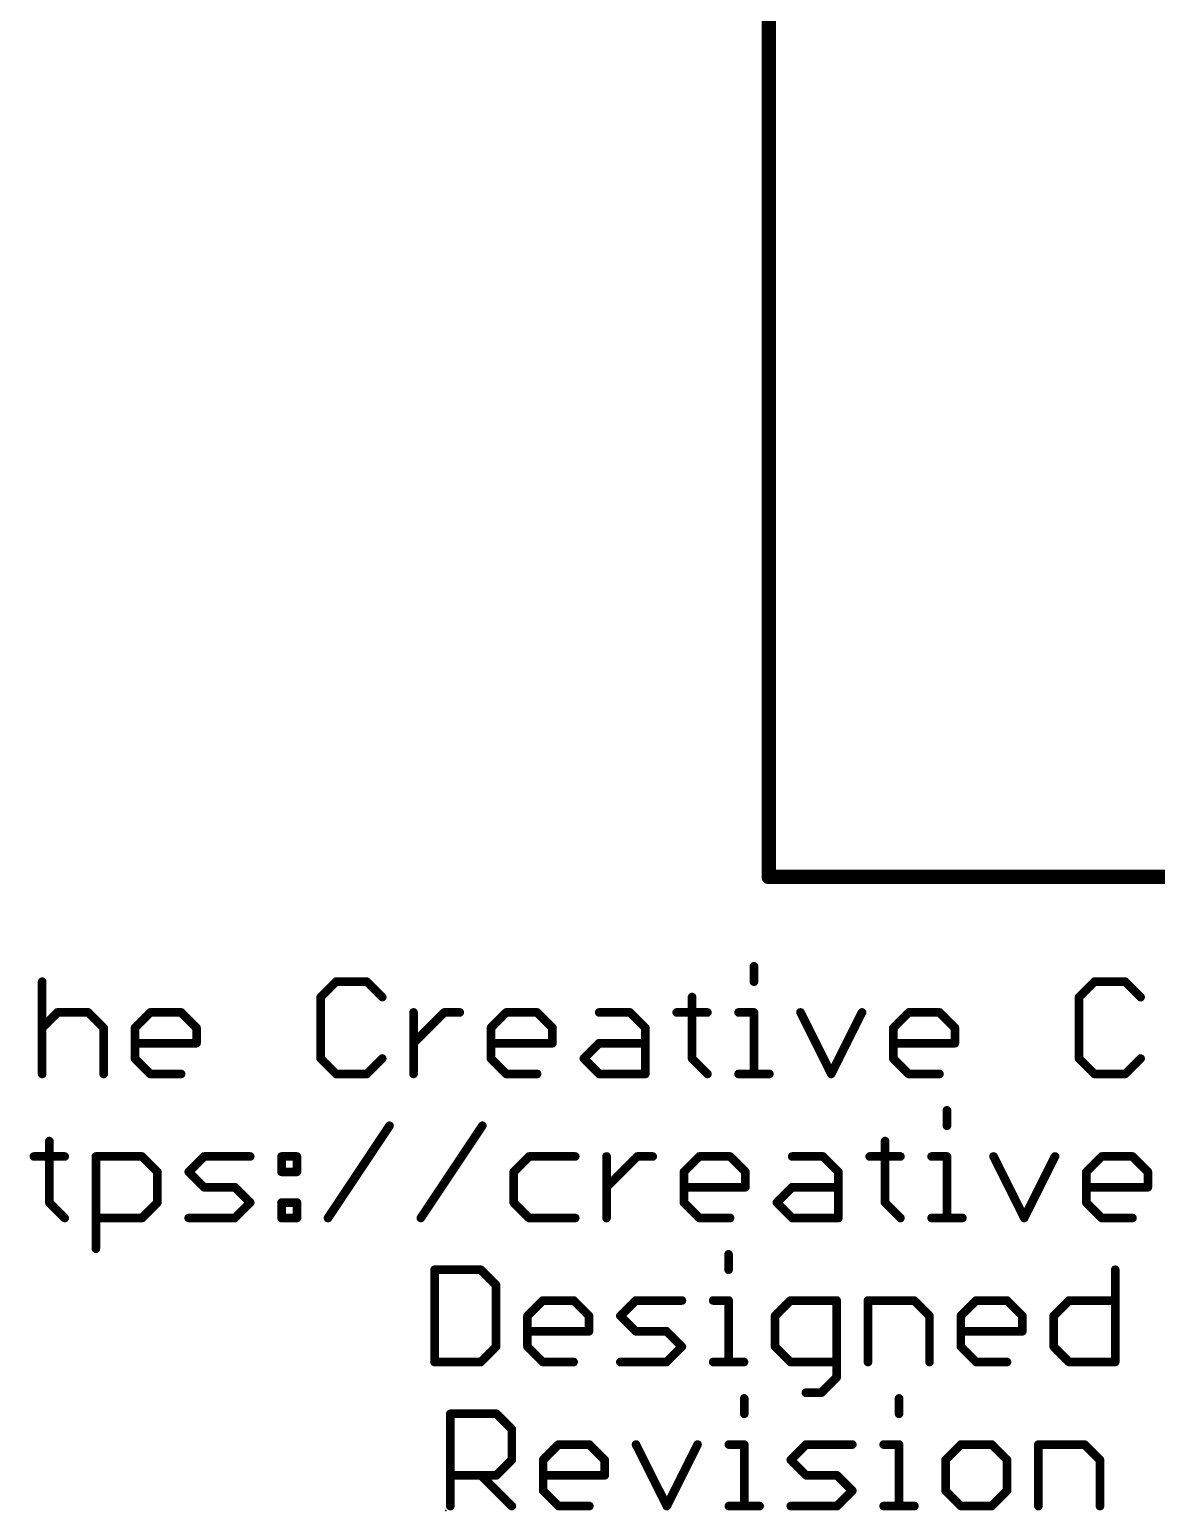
# Model space of a CAD drawing. Extents: x -28 to 79, y -27 to 67.
# Drawn here: x -3.53 to 16.33, y -26.67 to -0.56 of the extents above; entities that cross this region are included whole.
import ezdxf

# ---------------------------------------------------------------- set-up
doc = ezdxf.new("R2010")
doc.units = 0
doc.layers.add('23', color=53, linetype='CONTINUOUS')
doc.layers.add('51', color=53, linetype='CONTINUOUS')

msp = doc.modelspace()

# ---------------------------------------------------------------- linework, layer by layer
at = {"layer": '23'}
msp.add_point((3.81, -26.67), dxfattribs=at)
at = {"layer": '51'}
for points, const_width in [([(9.5, -15.5), (9.5, 0)], 0.254), ([(9.5, -15.5), (21.7, -15.5)], 0.254), ([(9.2398, -17.0756), (9.2398, -17.3468)], 0.1524), ([(-3.3101, -17.3468), (-3.3101, -18.9738)], 0.1524), ([(1.8726, -17.3468), (1.6014, -17.618)], 0.1524), ([(2.4149, -17.3468), (1.8726, -17.3468)], 0.1524), ([(2.6861, -17.618), (2.4149, -17.3468)], 0.1524), ([(15.2427, -17.3468), (14.9715, -17.618)], 0.1524), ([(15.785, -17.3468), (15.2427, -17.3468)], 0.1524), ([(16.0562, -17.618), (15.785, -17.3468)], 0.1524), ([(1.6014, -17.618), (1.6014, -18.7026)], 0.1524), ([(8.1483, -17.618), (8.1483, -18.7026)], 0.1524), ([(14.9715, -17.618), (14.9715, -18.7026)], 0.1524), ([(-3.3101, -18.1603), (-3.0389, -17.8891)], 0.1524), ([(-3.0389, -17.8891), (-2.4966, -17.8891)], 0.1524), ([(-2.4966, -17.8891), (-2.2254, -18.1603)], 0.1524), ([(-1.6729, -18.1603), (-1.4017, -17.8891)], 0.1524), ([(-1.4017, -17.8891), (-0.8594, -17.8891)], 0.1524), ([(-0.8594, -17.8891), (-0.5882, -18.1603)], 0.1524), ([(3.2386, -18.9738), (3.2386, -17.8891)], 0.1524), ([(3.2386, -18.4315), (3.7809, -17.8891)], 0.1524), ([(3.7809, -17.8891), (4.0521, -17.8891)], 0.1524), ([(4.6029, -18.1603), (4.874, -17.8891)], 0.1524), ([(4.874, -17.8891), (5.4164, -17.8891)], 0.1524), ([(5.4164, -17.8891), (5.6875, -18.1603)], 0.1524), ([(6.5112, -17.8891), (7.0535, -17.8891)], 0.1524), ([(7.0535, -17.8891), (7.3247, -18.1603)], 0.1524), ([(7.8772, -17.8891), (8.4195, -17.8891)], 0.1524), ([(8.9686, -17.8891), (9.2398, -17.8891)], 0.1524), ([(9.2398, -17.8891), (9.2398, -18.9738)], 0.1524), ([(10.0601, -17.8891), (10.6024, -18.9738)], 0.1524), ([(10.6024, -18.9738), (11.1447, -17.8891)], 0.1524), ([(11.6972, -18.1603), (11.9684, -17.8891)], 0.1524), ([(11.9684, -17.8891), (12.5107, -17.8891)], 0.1524), ([(12.5107, -17.8891), (12.7819, -18.1603)], 0.1524), ([(-2.2254, -18.1603), (-2.2254, -18.9738)], 0.1524), ([(-1.6729, -18.7026), (-1.6729, -18.1603)], 0.1524), ([(-0.5882, -18.1603), (-0.5882, -18.4315)], 0.1524), ([(4.6029, -18.7026), (4.6029, -18.1603)], 0.1524), ([(5.6875, -18.1603), (5.6875, -18.4315)], 0.1524), ([(7.3247, -18.1603), (7.3247, -18.9738)], 0.1524), ([(11.6972, -18.7026), (11.6972, -18.1603)], 0.1524), ([(12.7819, -18.1603), (12.7819, -18.4315)], 0.1524), ([(-0.5882, -18.4315), (-1.6729, -18.4315)], 0.1524), ([(5.6875, -18.4315), (4.6029, -18.4315)], 0.1524), ([(6.24, -18.7026), (6.5112, -18.4315)], 0.1524), ([(6.5112, -18.4315), (7.3247, -18.4315)], 0.1524), ([(12.7819, -18.4315), (11.6972, -18.4315)], 0.1524), ([(-1.4017, -18.9738), (-1.6729, -18.7026)], 0.1524), ([(1.6014, -18.7026), (1.8726, -18.9738)], 0.1524), ([(2.4149, -18.9738), (2.6861, -18.7026)], 0.1524), ([(4.874, -18.9738), (4.6029, -18.7026)], 0.1524), ([(6.5112, -18.9738), (6.24, -18.7026)], 0.1524), ([(8.1483, -18.7026), (8.4195, -18.9738)], 0.1524), ([(11.9684, -18.9738), (11.6972, -18.7026)], 0.1524), ([(14.9715, -18.7026), (15.2427, -18.9738)], 0.1524), ([(15.785, -18.9738), (16.0562, -18.7026)], 0.1524), ([(-0.8594, -18.9738), (-1.4017, -18.9738)], 0.1524), ([(1.8726, -18.9738), (2.4149, -18.9738)], 0.1524), ([(5.4164, -18.9738), (4.874, -18.9738)], 0.1524), ([(7.3247, -18.9738), (6.5112, -18.9738)], 0.1524), ([(8.9686, -18.9738), (9.5109, -18.9738)], 0.1524), ([(12.5107, -18.9738), (11.9684, -18.9738)], 0.1524), ([(15.2427, -18.9738), (15.785, -18.9738)], 0.1524), ([(12.6425, -19.6156), (12.6425, -19.8868)], 0.1524), ([(1.7298, -21.5138), (2.8145, -19.8868)], 0.1524), ([(3.367, -21.5138), (4.4516, -19.8868)], 0.1524), ([(-3.1833, -20.158), (-3.1833, -21.2426)], 0.1524), ([(11.5511, -20.158), (11.5511, -21.2426)], 0.1524), ([(-3.4545, -20.4291), (-2.9122, -20.4291)], 0.1524), ([(-2.3631, -22.0561), (-2.3631, -20.4291)], 0.1524), ([(-2.3631, -20.4291), (-1.5496, -20.4291)], 0.1524), ([(-1.5496, -20.4291), (-1.2784, -20.7003)], 0.1524), ([(-0.7259, -20.7003), (-0.4548, -20.4291)], 0.1524), ([(-0.4548, -20.4291), (0.3587, -20.4291)], 0.1524), ([(0.9112, -20.4291), (1.1824, -20.4291)], 0.1524), ([(0.9112, -20.7003), (0.9112, -20.4291)], 0.1524), ([(1.1824, -20.4291), (1.1824, -20.7003)], 0.1524), ([(5.2753, -20.4291), (5.0041, -20.7003)], 0.1524), ([(6.0888, -20.4291), (5.2753, -20.4291)], 0.1524), ([(6.6413, -21.5138), (6.6413, -20.4291)], 0.1524), ([(6.6413, -20.9715), (7.1836, -20.4291)], 0.1524), ([(7.1836, -20.4291), (7.4548, -20.4291)], 0.1524), ([(8.0056, -20.7003), (8.2767, -20.4291)], 0.1524), ([(8.2767, -20.4291), (8.8191, -20.4291)], 0.1524), ([(8.8191, -20.4291), (9.0902, -20.7003)], 0.1524), ([(9.9139, -20.4291), (10.4562, -20.4291)], 0.1524), ([(10.4562, -20.4291), (10.7274, -20.7003)], 0.1524), ([(11.2799, -20.4291), (11.8222, -20.4291)], 0.1524), ([(12.3713, -20.4291), (12.6425, -20.4291)], 0.1524), ([(12.6425, -20.4291), (12.6425, -21.5138)], 0.1524), ([(13.4628, -20.4291), (14.0051, -21.5138)], 0.1524), ([(14.0051, -21.5138), (14.5474, -20.4291)], 0.1524), ([(15.0999, -20.7003), (15.3711, -20.4291)], 0.1524), ([(15.3711, -20.4291), (15.9134, -20.4291)], 0.1524), ([(15.9134, -20.4291), (16.1846, -20.7003)], 0.1524), ([(-1.2784, -20.7003), (-1.2784, -21.2426)], 0.1524), ([(-0.4548, -20.9715), (-0.7259, -20.7003)], 0.1524), ([(1.1824, -20.7003), (0.9112, -20.7003)], 0.1524), ([(5.0041, -20.7003), (5.0041, -21.2426)], 0.1524), ([(8.0056, -21.2426), (8.0056, -20.7003)], 0.1524), ([(9.0902, -20.7003), (9.0902, -20.9715)], 0.1524), ([(10.7274, -20.7003), (10.7274, -21.5138)], 0.1524), ([(15.0999, -21.2426), (15.0999, -20.7003)], 0.1524), ([(16.1846, -20.7003), (16.1846, -20.9715)], 0.1524), ([(0.0876, -20.9715), (-0.4548, -20.9715)], 0.1524), ([(0.3587, -21.2426), (0.0876, -20.9715)], 0.1524), ([(9.0902, -20.9715), (8.0056, -20.9715)], 0.1524), ([(9.6427, -21.2426), (9.9139, -20.9715)], 0.1524), ([(9.9139, -20.9715), (10.7274, -20.9715)], 0.1524), ([(16.1846, -20.9715), (15.0999, -20.9715)], 0.1524), ([(-3.1833, -21.2426), (-2.9122, -21.5138)], 0.1524), ([(-1.2784, -21.2426), (-1.5496, -21.5138)], 0.1524), ([(0.0876, -21.5138), (0.3587, -21.2426)], 0.1524), ([(0.9112, -21.2426), (1.1824, -21.2426)], 0.1524), ([(0.9112, -21.5138), (0.9112, -21.2426)], 0.1524), ([(1.1824, -21.2426), (1.1824, -21.5138)], 0.1524), ([(5.0041, -21.2426), (5.2753, -21.5138)], 0.1524), ([(8.2767, -21.5138), (8.0056, -21.2426)], 0.1524), ([(9.9139, -21.5138), (9.6427, -21.2426)], 0.1524), ([(11.5511, -21.2426), (11.8222, -21.5138)], 0.1524), ([(15.3711, -21.5138), (15.0999, -21.2426)], 0.1524), ([(-1.5496, -21.5138), (-2.3631, -21.5138)], 0.1524), ([(-0.7259, -21.5138), (0.0876, -21.5138)], 0.1524), ([(1.1824, -21.5138), (0.9112, -21.5138)], 0.1524), ([(5.2753, -21.5138), (6.0888, -21.5138)], 0.1524), ([(8.8191, -21.5138), (8.2767, -21.5138)], 0.1524), ([(10.7274, -21.5138), (9.9139, -21.5138)], 0.1524), ([(12.3713, -21.5138), (12.9137, -21.5138)], 0.1524), ([(15.9134, -21.5138), (15.3711, -21.5138)], 0.1524), ([(8.7924, -22.1556), (8.7924, -22.4268)], 0.1524), ([(3.6097, -22.4268), (3.6097, -24.0538)], 0.1524), ([(4.4232, -22.4268), (3.6097, -22.4268)], 0.1524), ([(4.6944, -22.698), (4.4232, -22.4268)], 0.1524), ([(15.6088, -22.4268), (15.6088, -24.0538)], 0.1524), ([(4.6944, -23.7826), (4.6944, -22.698)], 0.1524), ([(5.2469, -23.2403), (5.5181, -22.9691)], 0.1524), ([(5.5181, -22.9691), (6.0604, -22.9691)], 0.1524), ([(6.0604, -22.9691), (6.3316, -23.2403)], 0.1524), ([(6.8841, -23.2403), (7.1552, -22.9691)], 0.1524), ([(7.1552, -22.9691), (7.9687, -22.9691)], 0.1524), ([(8.5212, -22.9691), (8.7924, -22.9691)], 0.1524), ([(8.7924, -22.9691), (8.7924, -24.0538)], 0.1524), ([(9.8838, -22.9691), (9.6127, -23.2403)], 0.1524), ([(10.6973, -22.9691), (9.8838, -22.9691)], 0.1524), ([(10.6973, -24.325), (10.6973, -22.9691)], 0.1524), ([(11.2498, -24.0538), (11.2498, -22.9691)], 0.1524), ([(11.2498, -22.9691), (12.0633, -22.9691)], 0.1524), ([(12.0633, -22.9691), (12.3345, -23.2403)], 0.1524), ([(12.887, -23.2403), (13.1581, -22.9691)], 0.1524), ([(13.1581, -22.9691), (13.7005, -22.9691)], 0.1524), ([(13.7005, -22.9691), (13.9716, -23.2403)], 0.1524), ([(14.5241, -23.2403), (14.7953, -22.9691)], 0.1524), ([(14.7953, -22.9691), (15.6088, -22.9691)], 0.1524), ([(5.2469, -23.7826), (5.2469, -23.2403)], 0.1524), ([(6.3316, -23.2403), (6.3316, -23.5115)], 0.1524), ([(7.1552, -23.5115), (6.8841, -23.2403)], 0.1524), ([(9.6127, -23.2403), (9.6127, -23.7826)], 0.1524), ([(12.3345, -23.2403), (12.3345, -24.0538)], 0.1524), ([(12.887, -23.7826), (12.887, -23.2403)], 0.1524), ([(13.9716, -23.2403), (13.9716, -23.5115)], 0.1524), ([(14.5241, -23.7826), (14.5241, -23.2403)], 0.1524), ([(6.3316, -23.5115), (5.2469, -23.5115)], 0.1524), ([(7.6976, -23.5115), (7.1552, -23.5115)], 0.1524), ([(7.9687, -23.7826), (7.6976, -23.5115)], 0.1524), ([(13.9716, -23.5115), (12.887, -23.5115)], 0.1524), ([(4.4232, -24.0538), (4.6944, -23.7826)], 0.1524), ([(5.5181, -24.0538), (5.2469, -23.7826)], 0.1524), ([(7.6976, -24.0538), (7.9687, -23.7826)], 0.1524), ([(9.6127, -23.7826), (9.8838, -24.0538)], 0.1524), ([(13.1581, -24.0538), (12.887, -23.7826)], 0.1524), ([(14.7953, -24.0538), (14.5241, -23.7826)], 0.1524), ([(3.6097, -24.0538), (4.4232, -24.0538)], 0.1524), ([(6.0604, -24.0538), (5.5181, -24.0538)], 0.1524), ([(6.8841, -24.0538), (7.6976, -24.0538)], 0.1524), ([(8.5212, -24.0538), (9.0635, -24.0538)], 0.1524), ([(9.8838, -24.0538), (10.6973, -24.0538)], 0.1524), ([(13.7005, -24.0538), (13.1581, -24.0538)], 0.1524), ([(15.6088, -24.0538), (14.7953, -24.0538)], 0.1524), ([(10.4261, -24.5961), (10.6973, -24.325)], 0.1524), ([(10.155, -24.5961), (10.4261, -24.5961)], 0.1524), ([(9.0688, -24.6956), (9.0688, -24.9668)], 0.1524), ([(11.7974, -24.6956), (11.7974, -24.9668)], 0.1524), ([(3.8862, -26.5938), (3.8862, -24.9668)], 0.1524), ([(3.8862, -24.9668), (4.6997, -24.9668)], 0.1524), ([(4.6997, -24.9668), (4.9709, -25.238)], 0.1524), ([(4.9709, -25.238), (4.9709, -25.7803)], 0.1524), ([(5.5234, -25.7803), (5.7945, -25.5091)], 0.1524), ([(5.7945, -25.5091), (6.3369, -25.5091)], 0.1524), ([(6.3369, -25.5091), (6.608, -25.7803)], 0.1524), ([(7.1605, -25.5091), (7.7028, -26.5938)], 0.1524), ([(7.7028, -26.5938), (8.2452, -25.5091)], 0.1524), ([(8.7977, -25.5091), (9.0688, -25.5091)], 0.1524), ([(9.0688, -25.5091), (9.0688, -26.5938)], 0.1524), ([(9.8891, -25.7803), (10.1603, -25.5091)], 0.1524), ([(10.1603, -25.5091), (10.9738, -25.5091)], 0.1524), ([(11.5263, -25.5091), (11.7974, -25.5091)], 0.1524), ([(11.7974, -25.5091), (11.7974, -26.5938)], 0.1524), ([(12.8889, -25.5091), (12.6177, -25.7803)], 0.1524), ([(13.4312, -25.5091), (12.8889, -25.5091)], 0.1524), ([(13.7024, -25.7803), (13.4312, -25.5091)], 0.1524), ([(14.2549, -26.5938), (14.2549, -25.5091)], 0.1524), ([(14.2549, -25.5091), (15.0684, -25.5091)], 0.1524), ([(15.0684, -25.5091), (15.3395, -25.7803)], 0.1524), ([(4.9709, -25.7803), (4.6997, -26.0515)], 0.1524), ([(5.5234, -26.3226), (5.5234, -25.7803)], 0.1524), ([(6.608, -25.7803), (6.608, -26.0515)], 0.1524), ([(10.1603, -26.0515), (9.8891, -25.7803)], 0.1524), ([(12.6177, -25.7803), (12.6177, -26.3226)], 0.1524), ([(13.7024, -26.3226), (13.7024, -25.7803)], 0.1524), ([(15.3395, -25.7803), (15.3395, -26.5938)], 0.1524), ([(4.6997, -26.0515), (3.8862, -26.0515)], 0.1524), ([(4.4285, -26.0515), (4.9709, -26.5938)], 0.1524), ([(6.608, -26.0515), (5.5234, -26.0515)], 0.1524), ([(10.7026, -26.0515), (10.1603, -26.0515)], 0.1524), ([(10.9738, -26.3226), (10.7026, -26.0515)], 0.1524), ([(5.7945, -26.5938), (5.5234, -26.3226)], 0.1524), ([(10.7026, -26.5938), (10.9738, -26.3226)], 0.1524), ([(12.6177, -26.3226), (12.8889, -26.5938)], 0.1524), ([(13.4312, -26.5938), (13.7024, -26.3226)], 0.1524), ([(6.3369, -26.5938), (5.7945, -26.5938)], 0.1524), ([(8.7977, -26.5938), (9.34, -26.5938)], 0.1524), ([(9.8891, -26.5938), (10.7026, -26.5938)], 0.1524), ([(11.5263, -26.5938), (12.0686, -26.5938)], 0.1524), ([(12.8889, -26.5938), (13.4312, -26.5938)], 0.1524)]:
    msp.add_lwpolyline(points, dxfattribs=dict(at, const_width=const_width))
for points, const_width in [([(9.5, -15.4365, 1), (9.5, -15.5635)], 0.127), ([(9.4365, -15.5, 1), (9.5635, -15.5)], 0.127), ([(9.2779, -17.0756, 1), (9.2017, -17.0756)], 0.0762), ([(-3.272, -17.3468, 1), (-3.3482, -17.3468)], 0.0762), ([(1.8726, -17.3087, 1), (1.8726, -17.3849)], 0.0762), ([(1.8995, -17.3738, 1), (1.8456, -17.3199)], 0.0762), ([(2.4418, -17.3199, 1), (2.388, -17.3738)], 0.0762), ([(2.4149, -17.3849, 1), (2.4149, -17.3087)], 0.0762), ([(9.2017, -17.3468, 1), (9.2779, -17.3468)], 0.0762), ([(15.2427, -17.3087, 1), (15.2427, -17.3849)], 0.0762), ([(15.2696, -17.3738, 1), (15.2157, -17.3199)], 0.0762), ([(15.812, -17.3199, 1), (15.7581, -17.3738)], 0.0762), ([(15.785, -17.3849, 1), (15.785, -17.3087)], 0.0762), ([(1.6395, -17.618, 1), (1.5633, -17.618)], 0.0762), ([(1.5745, -17.591, 1), (1.6284, -17.6449)], 0.0762), ([(2.6591, -17.6449, 1), (2.713, -17.591)], 0.0762), ([(8.1864, -17.618, 1), (8.1102, -17.618)], 0.0762), ([(15.0096, -17.618, 1), (14.9334, -17.618)], 0.0762), ([(14.9446, -17.591, 1), (14.9985, -17.6449)], 0.0762), ([(16.0292, -17.6449, 1), (16.0831, -17.591)], 0.0762), ([(-3.0389, -17.851, 1), (-3.0389, -17.9272)], 0.0762), ([(-3.0119, -17.9161, 1), (-3.0658, -17.8622)], 0.0762), ([(-2.4696, -17.8622, 1), (-2.5235, -17.9161)], 0.0762), ([(-2.4966, -17.9272, 1), (-2.4966, -17.851)], 0.0762), ([(-1.4017, -17.851, 1), (-1.4017, -17.9272)], 0.0762), ([(-1.3748, -17.9161, 1), (-1.4287, -17.8622)], 0.0762), ([(-0.8325, -17.8622, 1), (-0.8863, -17.9161)], 0.0762), ([(-0.8594, -17.9272, 1), (-0.8594, -17.851)], 0.0762), ([(3.2767, -17.8891, 1), (3.2005, -17.8891)], 0.0762), ([(3.7809, -17.851, 1), (3.7809, -17.9272)], 0.0762), ([(3.8078, -17.9161, 1), (3.754, -17.8622)], 0.0762), ([(4.0521, -17.9272, 1), (4.0521, -17.851)], 0.0762), ([(4.874, -17.851, 1), (4.874, -17.9272)], 0.0762), ([(4.901, -17.9161, 1), (4.8471, -17.8622)], 0.0762), ([(5.4433, -17.8622, 1), (5.3894, -17.9161)], 0.0762), ([(5.4164, -17.9272, 1), (5.4164, -17.851)], 0.0762), ([(6.5112, -17.851, 1), (6.5112, -17.9272)], 0.0762), ([(7.0805, -17.8622, 1), (7.0266, -17.9161)], 0.0762), ([(7.0535, -17.9272, 1), (7.0535, -17.851)], 0.0762), ([(7.8772, -17.851, 1), (7.8772, -17.9272)], 0.0762), ([(8.4195, -17.9272, 1), (8.4195, -17.851)], 0.0762), ([(8.9686, -17.851, 1), (8.9686, -17.9272)], 0.0762), ([(9.2779, -17.8891, 1), (9.2017, -17.8891)], 0.0762), ([(9.2398, -17.9272, 1), (9.2398, -17.851)], 0.0762), ([(10.0941, -17.8721, 1), (10.026, -17.9062)], 0.0762), ([(11.1788, -17.9062, 1), (11.1106, -17.8721)], 0.0762), ([(11.9684, -17.851, 1), (11.9684, -17.9272)], 0.0762), ([(11.9953, -17.9161, 1), (11.9414, -17.8622)], 0.0762), ([(12.5376, -17.8622, 1), (12.4838, -17.9161)], 0.0762), ([(12.5107, -17.9272, 1), (12.5107, -17.851)], 0.0762), ([(-3.337, -18.1334, 1), (-3.2831, -18.1872)], 0.0762), ([(-2.1873, -18.1603, 1), (-2.2635, -18.1603)], 0.0762), ([(-2.2523, -18.1872, 1), (-2.1985, -18.1334)], 0.0762), ([(-1.6348, -18.1603, 1), (-1.711, -18.1603)], 0.0762), ([(-1.6998, -18.1334, 1), (-1.646, -18.1872)], 0.0762), ([(-0.5501, -18.1603, 1), (-0.6263, -18.1603)], 0.0762), ([(-0.6152, -18.1872, 1), (-0.5613, -18.1334)], 0.0762), ([(4.641, -18.1603, 1), (4.5648, -18.1603)], 0.0762), ([(4.5759, -18.1334, 1), (4.6298, -18.1872)], 0.0762), ([(5.7256, -18.1603, 1), (5.6494, -18.1603)], 0.0762), ([(5.6606, -18.1872, 1), (5.7145, -18.1334)], 0.0762), ([(7.3628, -18.1603, 1), (7.2866, -18.1603)], 0.0762), ([(7.2977, -18.1872, 1), (7.3516, -18.1334)], 0.0762), ([(11.7353, -18.1603, 1), (11.6591, -18.1603)], 0.0762), ([(11.6703, -18.1334, 1), (11.7242, -18.1872)], 0.0762), ([(12.82, -18.1603, 1), (12.7438, -18.1603)], 0.0762), ([(12.7549, -18.1872, 1), (12.8088, -18.1334)], 0.0762), ([(-1.6729, -18.3934, 1), (-1.6729, -18.4696)], 0.0762), ([(-0.6263, -18.4315, 1), (-0.5501, -18.4315)], 0.0762), ([(-0.5882, -18.4696, 1), (-0.5882, -18.3934)], 0.0762), ([(3.2116, -18.4045, 1), (3.2655, -18.4584)], 0.0762), ([(4.6029, -18.3934, 1), (4.6029, -18.4696)], 0.0762), ([(5.6494, -18.4315, 1), (5.7256, -18.4315)], 0.0762), ([(5.6875, -18.4696, 1), (5.6875, -18.3934)], 0.0762), ([(6.5112, -18.3934, 1), (6.5112, -18.4696)], 0.0762), ([(6.5381, -18.4584, 1), (6.4842, -18.4045)], 0.0762), ([(7.3247, -18.4696, 1), (7.3247, -18.3934)], 0.0762), ([(11.6972, -18.3934, 1), (11.6972, -18.4696)], 0.0762), ([(12.7438, -18.4315, 1), (12.82, -18.4315)], 0.0762), ([(12.7819, -18.4696, 1), (12.7819, -18.3934)], 0.0762), ([(-1.646, -18.6757, 1), (-1.6998, -18.7296)], 0.0762), ([(-1.711, -18.7026, 1), (-1.6348, -18.7026)], 0.0762), ([(1.6284, -18.6757, 1), (1.5745, -18.7296)], 0.0762), ([(1.5633, -18.7026, 1), (1.6395, -18.7026)], 0.0762), ([(2.713, -18.7296, 1), (2.6591, -18.6757)], 0.0762), ([(4.6298, -18.6757, 1), (4.5759, -18.7296)], 0.0762), ([(4.5648, -18.7026, 1), (4.641, -18.7026)], 0.0762), ([(6.267, -18.6757, 1), (6.2131, -18.7296)], 0.0762), ([(6.2131, -18.6757, 1), (6.267, -18.7296)], 0.0762), ([(8.1753, -18.6757, 1), (8.1214, -18.7296)], 0.0762), ([(8.1102, -18.7026, 1), (8.1864, -18.7026)], 0.0762), ([(11.7242, -18.6757, 1), (11.6703, -18.7296)], 0.0762), ([(11.6591, -18.7026, 1), (11.7353, -18.7026)], 0.0762), ([(14.9985, -18.6757, 1), (14.9446, -18.7296)], 0.0762), ([(14.9334, -18.7026, 1), (15.0096, -18.7026)], 0.0762), ([(16.0831, -18.7296, 1), (16.0292, -18.6757)], 0.0762), ([(-3.3482, -18.9738, 1), (-3.272, -18.9738)], 0.0762), ([(-2.2635, -18.9738, 1), (-2.1873, -18.9738)], 0.0762), ([(-1.4017, -18.9357, 1), (-1.4017, -19.0119)], 0.0762), ([(-1.4287, -19.0007, 1), (-1.3748, -18.9469)], 0.0762), ([(-0.8594, -19.0119, 1), (-0.8594, -18.9357)], 0.0762), ([(1.8726, -18.9357, 1), (1.8726, -19.0119)], 0.0762), ([(1.8456, -19.0007, 1), (1.8995, -18.9469)], 0.0762), ([(2.388, -18.9469, 1), (2.4418, -19.0007)], 0.0762), ([(2.4149, -19.0119, 1), (2.4149, -18.9357)], 0.0762), ([(3.2005, -18.9738, 1), (3.2767, -18.9738)], 0.0762), ([(4.874, -18.9357, 1), (4.874, -19.0119)], 0.0762), ([(4.8471, -19.0007, 1), (4.901, -18.9469)], 0.0762), ([(5.4164, -19.0119, 1), (5.4164, -18.9357)], 0.0762), ([(6.5112, -18.9357, 1), (6.5112, -19.0119)], 0.0762), ([(6.4842, -19.0007, 1), (6.5381, -18.9469)], 0.0762), ([(7.2866, -18.9738, 1), (7.3628, -18.9738)], 0.0762), ([(7.3247, -19.0119, 1), (7.3247, -18.9357)], 0.0762), ([(8.3926, -19.0007, 1), (8.4464, -18.9469)], 0.0762), ([(8.9686, -18.9357, 1), (8.9686, -19.0119)], 0.0762), ([(9.2017, -18.9738, 1), (9.2779, -18.9738)], 0.0762), ([(9.5109, -19.0119, 1), (9.5109, -18.9357)], 0.0762), ([(10.5683, -18.9568, 1), (10.6365, -18.9908)], 0.0762), ([(10.5683, -18.9908, 1), (10.6365, -18.9568)], 0.0762), ([(11.9684, -18.9357, 1), (11.9684, -19.0119)], 0.0762), ([(11.9414, -19.0007, 1), (11.9953, -18.9469)], 0.0762), ([(12.5107, -19.0119, 1), (12.5107, -18.9357)], 0.0762), ([(15.2427, -18.9357, 1), (15.2427, -19.0119)], 0.0762), ([(15.2157, -19.0007, 1), (15.2696, -18.9469)], 0.0762), ([(15.7581, -18.9469, 1), (15.812, -19.0007)], 0.0762), ([(15.785, -19.0119, 1), (15.785, -18.9357)], 0.0762), ([(12.6806, -19.6156, 1), (12.6044, -19.6156)], 0.0762), ([(2.8462, -19.9079, 1), (2.7828, -19.8657)], 0.0762), ([(4.4833, -19.9079, 1), (4.4199, -19.8657)], 0.0762), ([(-3.1452, -20.158, 1), (-3.2214, -20.158)], 0.0762), ([(11.5892, -20.158, 1), (11.513, -20.158)], 0.0762), ([(12.6044, -19.8868, 1), (12.6806, -19.8868)], 0.0762), ([(-3.4545, -20.391, 1), (-3.4545, -20.4672)], 0.0762), ([(-2.9122, -20.4672, 1), (-2.9122, -20.391)], 0.0762), ([(-2.325, -20.4291, 1), (-2.4012, -20.4291)], 0.0762), ([(-2.3631, -20.391, 1), (-2.3631, -20.4672)], 0.0762), ([(-1.5226, -20.4022, 1), (-1.5765, -20.4561)], 0.0762), ([(-1.5496, -20.4672, 1), (-1.5496, -20.391)], 0.0762), ([(-0.4548, -20.391, 1), (-0.4548, -20.4672)], 0.0762), ([(-0.4278, -20.4561, 1), (-0.4817, -20.4022)], 0.0762), ([(0.3587, -20.4672, 1), (0.3587, -20.391)], 0.0762), ([(0.9112, -20.391, 1), (0.9112, -20.4672)], 0.0762), ([(0.9493, -20.4291, 1), (0.8731, -20.4291)], 0.0762), ([(1.2205, -20.4291, 1), (1.1443, -20.4291)], 0.0762), ([(1.1824, -20.4672, 1), (1.1824, -20.391)], 0.0762), ([(5.2753, -20.391, 1), (5.2753, -20.4672)], 0.0762), ([(5.3022, -20.4561, 1), (5.2484, -20.4022)], 0.0762), ([(6.0888, -20.4672, 1), (6.0888, -20.391)], 0.0762), ([(6.6794, -20.4291, 1), (6.6032, -20.4291)], 0.0762), ([(7.1836, -20.391, 1), (7.1836, -20.4672)], 0.0762), ([(7.2106, -20.4561, 1), (7.1567, -20.4022)], 0.0762), ([(7.4548, -20.4672, 1), (7.4548, -20.391)], 0.0762), ([(8.2767, -20.391, 1), (8.2767, -20.4672)], 0.0762), ([(8.3037, -20.4561, 1), (8.2498, -20.4022)], 0.0762), ([(8.846, -20.4022, 1), (8.7921, -20.4561)], 0.0762), ([(8.8191, -20.4672, 1), (8.8191, -20.391)], 0.0762), ([(9.9139, -20.391, 1), (9.9139, -20.4672)], 0.0762), ([(10.4832, -20.4022, 1), (10.4293, -20.4561)], 0.0762), ([(10.4562, -20.4672, 1), (10.4562, -20.391)], 0.0762), ([(11.2799, -20.391, 1), (11.2799, -20.4672)], 0.0762), ([(11.8222, -20.4672, 1), (11.8222, -20.391)], 0.0762), ([(12.3713, -20.391, 1), (12.3713, -20.4672)], 0.0762), ([(12.6806, -20.4291, 1), (12.6044, -20.4291)], 0.0762), ([(12.6425, -20.4672, 1), (12.6425, -20.391)], 0.0762), ([(13.4969, -20.4121, 1), (13.4287, -20.4462)], 0.0762), ([(14.5815, -20.4462, 1), (14.5134, -20.4121)], 0.0762), ([(15.3711, -20.391, 1), (15.3711, -20.4672)], 0.0762), ([(15.398, -20.4561, 1), (15.3442, -20.4022)], 0.0762), ([(15.9404, -20.4022, 1), (15.8865, -20.4561)], 0.0762), ([(15.9134, -20.4672, 1), (15.9134, -20.391)], 0.0762), ([(-1.2403, -20.7003, 1), (-1.3165, -20.7003)], 0.0762), ([(-0.699, -20.6734, 1), (-0.7529, -20.7272)], 0.0762), ([(0.9112, -20.6622, 1), (0.9112, -20.7384)], 0.0762), ([(1.1824, -20.7384, 1), (1.1824, -20.6622)], 0.0762), ([(5.0422, -20.7003, 1), (4.966, -20.7003)], 0.0762), ([(8.0437, -20.7003, 1), (7.9675, -20.7003)], 0.0762), ([(9.1283, -20.7003, 1), (9.0521, -20.7003)], 0.0762), ([(10.7655, -20.7003, 1), (10.6893, -20.7003)], 0.0762), ([(15.138, -20.7003, 1), (15.0618, -20.7003)], 0.0762), ([(16.2227, -20.7003, 1), (16.1465, -20.7003)], 0.0762), ([(-1.3054, -20.7272, 1), (-1.2515, -20.6734)], 0.0762), ([(-0.7529, -20.6734, 1), (-0.699, -20.7272)], 0.0762), ([(0.8731, -20.7003, 1), (0.9493, -20.7003)], 0.0762), ([(1.1443, -20.7003, 1), (1.2205, -20.7003)], 0.0762), ([(4.9772, -20.6734, 1), (5.0311, -20.7272)], 0.0762), ([(7.9786, -20.6734, 1), (8.0325, -20.7272)], 0.0762), ([(9.0633, -20.7272, 1), (9.1172, -20.6734)], 0.0762), ([(10.7005, -20.7272, 1), (10.7543, -20.6734)], 0.0762), ([(15.073, -20.6734, 1), (15.1269, -20.7272)], 0.0762), ([(16.1576, -20.7272, 1), (16.2115, -20.6734)], 0.0762), ([(-0.4548, -20.9334, 1), (-0.4548, -21.0096)], 0.0762), ([(-0.4817, -20.9984, 1), (-0.4278, -20.9445)], 0.0762), ([(0.1145, -20.9445, 1), (0.0606, -20.9984)], 0.0762), ([(0.0876, -21.0096, 1), (0.0876, -20.9334)], 0.0762), ([(6.6143, -20.9445, 1), (6.6682, -20.9984)], 0.0762), ([(8.0056, -20.9334, 1), (8.0056, -21.0096)], 0.0762), ([(9.0521, -20.9715, 1), (9.1283, -20.9715)], 0.0762), ([(9.0902, -21.0096, 1), (9.0902, -20.9334)], 0.0762), ([(9.9139, -20.9334, 1), (9.9139, -21.0096)], 0.0762), ([(9.9408, -20.9984, 1), (9.887, -20.9445)], 0.0762), ([(10.7274, -21.0096, 1), (10.7274, -20.9334)], 0.0762), ([(15.0999, -20.9334, 1), (15.0999, -21.0096)], 0.0762), ([(16.1465, -20.9715, 1), (16.2227, -20.9715)], 0.0762), ([(16.1846, -21.0096, 1), (16.1846, -20.9334)], 0.0762), ([(-3.1564, -21.2157, 1), (-3.2103, -21.2696)], 0.0762), ([(-3.2214, -21.2426, 1), (-3.1452, -21.2426)], 0.0762), ([(-1.3165, -21.2426, 1), (-1.2403, -21.2426)], 0.0762), ([(-1.2515, -21.2696, 1), (-1.3053, -21.2157)], 0.0762), ([(0.3857, -21.2696, 1), (0.3318, -21.2157)], 0.0762), ([(0.3318, -21.2696, 1), (0.3857, -21.2157)], 0.0762), ([(0.9112, -21.2045, 1), (0.9112, -21.2807)], 0.0762), ([(0.9493, -21.2426, 1), (0.8731, -21.2426)], 0.0762), ([(1.2205, -21.2426, 1), (1.1443, -21.2426)], 0.0762), ([(1.1824, -21.2807, 1), (1.1824, -21.2045)], 0.0762), ([(5.0311, -21.2157, 1), (4.9772, -21.2696)], 0.0762), ([(4.966, -21.2426, 1), (5.0422, -21.2426)], 0.0762), ([(8.0325, -21.2157, 1), (7.9786, -21.2696)], 0.0762), ([(7.9675, -21.2426, 1), (8.0437, -21.2426)], 0.0762), ([(9.6697, -21.2157, 1), (9.6158, -21.2696)], 0.0762), ([(9.6158, -21.2157, 1), (9.6697, -21.2696)], 0.0762), ([(11.578, -21.2157, 1), (11.5241, -21.2696)], 0.0762), ([(11.513, -21.2426, 1), (11.5892, -21.2426)], 0.0762), ([(15.1269, -21.2157, 1), (15.073, -21.2696)], 0.0762), ([(15.0618, -21.2426, 1), (15.138, -21.2426)], 0.0762), ([(-2.9391, -21.5407, 1), (-2.8852, -21.4869)], 0.0762), ([(-2.3631, -21.4757, 1), (-2.3631, -21.5519)], 0.0762), ([(-1.5765, -21.4869, 1), (-1.5226, -21.5407)], 0.0762), ([(-1.5496, -21.5519, 1), (-1.5496, -21.4757)], 0.0762), ([(-0.7259, -21.4757, 1), (-0.7259, -21.5519)], 0.0762), ([(0.0606, -21.4869, 1), (0.1145, -21.5407)], 0.0762), ([(0.0876, -21.5519, 1), (0.0876, -21.4757)], 0.0762), ([(0.9112, -21.4757, 1), (0.9112, -21.5519)], 0.0762), ([(0.8731, -21.5138, 1), (0.9493, -21.5138)], 0.0762), ([(1.1443, -21.5138, 1), (1.2205, -21.5138)], 0.0762), ([(1.1824, -21.5519, 1), (1.1824, -21.4757)], 0.0762), ([(1.6981, -21.4927, 1), (1.7615, -21.5349)], 0.0762), ([(3.3353, -21.4927, 1), (3.3987, -21.5349)], 0.0762), ([(5.2753, -21.4757, 1), (5.2753, -21.5519)], 0.0762), ([(5.2484, -21.5407, 1), (5.3022, -21.4869)], 0.0762), ([(6.0888, -21.5519, 1), (6.0888, -21.4757)], 0.0762), ([(6.6032, -21.5138, 1), (6.6794, -21.5138)], 0.0762), ([(8.2767, -21.4757, 1), (8.2767, -21.5519)], 0.0762), ([(8.2498, -21.5407, 1), (8.3037, -21.4869)], 0.0762), ([(8.8191, -21.5519, 1), (8.8191, -21.4757)], 0.0762), ([(9.9139, -21.4757, 1), (9.9139, -21.5519)], 0.0762), ([(9.887, -21.5407, 1), (9.9408, -21.4869)], 0.0762), ([(10.6893, -21.5138, 1), (10.7655, -21.5138)], 0.0762), ([(10.7274, -21.5519, 1), (10.7274, -21.4757)], 0.0762), ([(11.7953, -21.5407, 1), (11.8492, -21.4869)], 0.0762), ([(12.3713, -21.4757, 1), (12.3713, -21.5519)], 0.0762), ([(12.6044, -21.5138, 1), (12.6806, -21.5138)], 0.0762), ([(12.9137, -21.5519, 1), (12.9137, -21.4757)], 0.0762), ([(13.971, -21.4968, 1), (14.0392, -21.5308)], 0.0762), ([(13.971, -21.5308, 1), (14.0392, -21.4968)], 0.0762), ([(15.3711, -21.4757, 1), (15.3711, -21.5519)], 0.0762), ([(15.3442, -21.5407, 1), (15.398, -21.4869)], 0.0762), ([(15.9134, -21.5519, 1), (15.9134, -21.4757)], 0.0762), ([(-2.4012, -22.0561, 1), (-2.325, -22.0561)], 0.0762), ([(8.8305, -22.1556, 1), (8.7543, -22.1556)], 0.0762), ([(3.6478, -22.4268, 1), (3.5716, -22.4268)], 0.0762), ([(3.6097, -22.3887, 1), (3.6097, -22.4649)], 0.0762), ([(4.4502, -22.3999, 1), (4.3963, -22.4538)], 0.0762), ([(4.4232, -22.4649, 1), (4.4232, -22.3887)], 0.0762), ([(8.7543, -22.4268, 1), (8.8305, -22.4268)], 0.0762), ([(15.6469, -22.4268, 1), (15.5707, -22.4268)], 0.0762), ([(4.7325, -22.698, 1), (4.6563, -22.698)], 0.0762), ([(4.6675, -22.7249, 1), (4.7213, -22.671)], 0.0762), ([(5.5181, -22.931, 1), (5.5181, -23.0072)], 0.0762), ([(5.545, -22.9961, 1), (5.4911, -22.9422)], 0.0762), ([(6.0873, -22.9422, 1), (6.0335, -22.9961)], 0.0762), ([(6.0604, -23.0072, 1), (6.0604, -22.931)], 0.0762), ([(7.1552, -22.931, 1), (7.1552, -23.0072)], 0.0762), ([(7.1822, -22.9961, 1), (7.1283, -22.9422)], 0.0762), ([(7.9687, -23.0072, 1), (7.9687, -22.931)], 0.0762), ([(8.5212, -22.931, 1), (8.5212, -23.0072)], 0.0762), ([(8.8305, -22.9691, 1), (8.7543, -22.9691)], 0.0762), ([(8.7924, -23.0072, 1), (8.7924, -22.931)], 0.0762), ([(9.8838, -22.931, 1), (9.8838, -23.0072)], 0.0762), ([(9.9108, -22.9961, 1), (9.8569, -22.9422)], 0.0762), ([(10.7354, -22.9691, 1), (10.6592, -22.9691)], 0.0762), ([(10.6973, -23.0072, 1), (10.6973, -22.931)], 0.0762), ([(11.2879, -22.9691, 1), (11.2117, -22.9691)], 0.0762), ([(11.2498, -22.931, 1), (11.2498, -23.0072)], 0.0762), ([(12.0902, -22.9422, 1), (12.0364, -22.9961)], 0.0762), ([(12.0633, -23.0072, 1), (12.0633, -22.931)], 0.0762), ([(13.1581, -22.931, 1), (13.1581, -23.0072)], 0.0762), ([(13.1851, -22.9961, 1), (13.1312, -22.9422)], 0.0762), ([(13.7274, -22.9422, 1), (13.6735, -22.9961)], 0.0762), ([(13.7005, -23.0072, 1), (13.7005, -22.931)], 0.0762), ([(14.7953, -22.931, 1), (14.7953, -23.0072)], 0.0762), ([(14.8222, -22.9961, 1), (14.7683, -22.9422)], 0.0762), ([(15.6088, -23.0072, 1), (15.6088, -22.931)], 0.0762), ([(5.285, -23.2403, 1), (5.2088, -23.2403)], 0.0762), ([(5.22, -23.2134, 1), (5.2738, -23.2672)], 0.0762), ([(6.3697, -23.2403, 1), (6.2935, -23.2403)], 0.0762), ([(6.3046, -23.2672, 1), (6.3585, -23.2134)], 0.0762), ([(6.911, -23.2134, 1), (6.8571, -23.2672)], 0.0762), ([(6.8571, -23.2134, 1), (6.911, -23.2672)], 0.0762), ([(9.6508, -23.2403, 1), (9.5746, -23.2403)], 0.0762), ([(9.5857, -23.2134, 1), (9.6396, -23.2672)], 0.0762), ([(12.3726, -23.2403, 1), (12.2964, -23.2403)], 0.0762), ([(12.3075, -23.2672, 1), (12.3614, -23.2134)], 0.0762), ([(12.9251, -23.2403, 1), (12.8489, -23.2403)], 0.0762), ([(12.86, -23.2134, 1), (12.9139, -23.2672)], 0.0762), ([(14.0097, -23.2403, 1), (13.9335, -23.2403)], 0.0762), ([(13.9447, -23.2672, 1), (13.9986, -23.2134)], 0.0762), ([(14.5622, -23.2403, 1), (14.486, -23.2403)], 0.0762), ([(14.4972, -23.2134, 1), (14.5511, -23.2672)], 0.0762), ([(5.2469, -23.4734, 1), (5.2469, -23.5496)], 0.0762), ([(6.2935, -23.5115, 1), (6.3697, -23.5115)], 0.0762), ([(6.3316, -23.5496, 1), (6.3316, -23.4734)], 0.0762), ([(7.1552, -23.4734, 1), (7.1552, -23.5496)], 0.0762), ([(7.1283, -23.5384, 1), (7.1822, -23.4845)], 0.0762), ([(7.7245, -23.4845, 1), (7.6706, -23.5384)], 0.0762), ([(7.6976, -23.5496, 1), (7.6976, -23.4734)], 0.0762), ([(12.887, -23.4734, 1), (12.887, -23.5496)], 0.0762), ([(13.9335, -23.5115, 1), (14.0097, -23.5115)], 0.0762), ([(13.9716, -23.5496, 1), (13.9716, -23.4734)], 0.0762), ([(4.6563, -23.7826, 1), (4.7325, -23.7826)], 0.0762), ([(4.7213, -23.8096, 1), (4.6675, -23.7557)], 0.0762), ([(5.2738, -23.7557, 1), (5.22, -23.8096)], 0.0762), ([(5.2088, -23.7826, 1), (5.285, -23.7826)], 0.0762), ([(7.9957, -23.8096, 1), (7.9418, -23.7557)], 0.0762), ([(7.9418, -23.8096, 1), (7.9957, -23.7557)], 0.0762), ([(9.6396, -23.7557, 1), (9.5857, -23.8096)], 0.0762), ([(9.5746, -23.7826, 1), (9.6508, -23.7826)], 0.0762), ([(12.9139, -23.7557, 1), (12.86, -23.8096)], 0.0762), ([(12.8489, -23.7826, 1), (12.9251, -23.7826)], 0.0762), ([(14.5511, -23.7557, 1), (14.4972, -23.8096)], 0.0762), ([(14.486, -23.7826, 1), (14.5622, -23.7826)], 0.0762), ([(3.6097, -24.0157, 1), (3.6097, -24.0919)], 0.0762), ([(3.5716, -24.0538, 1), (3.6478, -24.0538)], 0.0762), ([(4.3963, -24.0269, 1), (4.4502, -24.0807)], 0.0762), ([(4.4232, -24.0919, 1), (4.4232, -24.0157)], 0.0762), ([(5.5181, -24.0157, 1), (5.5181, -24.0919)], 0.0762), ([(5.4911, -24.0807, 1), (5.545, -24.0269)], 0.0762), ([(6.0604, -24.0919, 1), (6.0604, -24.0157)], 0.0762), ([(6.8841, -24.0157, 1), (6.8841, -24.0919)], 0.0762), ([(7.6706, -24.0269, 1), (7.7245, -24.0807)], 0.0762), ([(7.6976, -24.0919, 1), (7.6976, -24.0157)], 0.0762), ([(8.5212, -24.0157, 1), (8.5212, -24.0919)], 0.0762), ([(8.7543, -24.0538, 1), (8.8305, -24.0538)], 0.0762), ([(9.0635, -24.0919, 1), (9.0635, -24.0157)], 0.0762), ([(9.8838, -24.0157, 1), (9.8838, -24.0919)], 0.0762), ([(9.8569, -24.0807, 1), (9.9108, -24.0269)], 0.0762), ([(10.6973, -24.0919, 1), (10.6973, -24.0157)], 0.0762), ([(11.2117, -24.0538, 1), (11.2879, -24.0538)], 0.0762), ([(12.2964, -24.0538, 1), (12.3726, -24.0538)], 0.0762), ([(13.1581, -24.0157, 1), (13.1581, -24.0919)], 0.0762), ([(13.1312, -24.0807, 1), (13.1851, -24.0269)], 0.0762), ([(13.7005, -24.0919, 1), (13.7005, -24.0157)], 0.0762), ([(14.7953, -24.0157, 1), (14.7953, -24.0919)], 0.0762), ([(14.7683, -24.0807, 1), (14.8222, -24.0269)], 0.0762), ([(15.5707, -24.0538, 1), (15.6469, -24.0538)], 0.0762), ([(15.6088, -24.0919, 1), (15.6088, -24.0157)], 0.0762), ([(10.7243, -24.3519, 1), (10.6704, -24.298)], 0.0762), ([(10.155, -24.558, 1), (10.155, -24.6342)], 0.0762), ([(10.3992, -24.5692, 1), (10.4531, -24.6231)], 0.0762), ([(10.4261, -24.6342, 1), (10.4261, -24.558)], 0.0762), ([(10.6592, -24.325, 1), (10.7354, -24.325)], 0.0762), ([(9.1069, -24.6956, 1), (9.0307, -24.6956)], 0.0762), ([(11.8355, -24.6956, 1), (11.7593, -24.6956)], 0.0762), ([(3.9243, -24.9668, 1), (3.8481, -24.9668)], 0.0762), ([(3.8862, -24.9287, 1), (3.8862, -25.0049)], 0.0762), ([(4.7266, -24.9399, 1), (4.6728, -24.9938)], 0.0762), ([(4.6997, -25.0049, 1), (4.6997, -24.9287)], 0.0762), ([(9.0307, -24.9668, 1), (9.1069, -24.9668)], 0.0762), ([(11.7593, -24.9668, 1), (11.8355, -24.9668)], 0.0762), ([(5.009, -25.238, 1), (4.9328, -25.238)], 0.0762), ([(4.9439, -25.2649, 1), (4.9978, -25.211)], 0.0762), ([(5.7945, -25.471, 1), (5.7945, -25.5472)], 0.0762), ([(5.8215, -25.5361, 1), (5.7676, -25.4822)], 0.0762), ([(6.3638, -25.4822, 1), (6.3099, -25.5361)], 0.0762), ([(6.3369, -25.5472, 1), (6.3369, -25.471)], 0.0762), ([(7.1946, -25.4921, 1), (7.1264, -25.5262)], 0.0762), ([(8.2792, -25.5262, 1), (8.2111, -25.4921)], 0.0762), ([(8.7977, -25.471, 1), (8.7977, -25.5472)], 0.0762), ([(9.1069, -25.5091, 1), (9.0307, -25.5091)], 0.0762), ([(9.0688, -25.5472, 1), (9.0688, -25.471)], 0.0762), ([(10.1603, -25.471, 1), (10.1603, -25.5472)], 0.0762), ([(10.1872, -25.5361, 1), (10.1333, -25.4822)], 0.0762), ([(10.9738, -25.5472, 1), (10.9738, -25.471)], 0.0762), ([(11.5263, -25.471, 1), (11.5263, -25.5472)], 0.0762), ([(11.8355, -25.5091, 1), (11.7593, -25.5091)], 0.0762), ([(11.7974, -25.5472, 1), (11.7974, -25.471)], 0.0762), ([(12.8889, -25.471, 1), (12.8889, -25.5472)], 0.0762), ([(12.9158, -25.5361, 1), (12.8619, -25.4822)], 0.0762), ([(13.4581, -25.4822, 1), (13.4043, -25.5361)], 0.0762), ([(13.4312, -25.5472, 1), (13.4312, -25.471)], 0.0762), ([(14.293, -25.5091, 1), (14.2168, -25.5091)], 0.0762), ([(14.2549, -25.471, 1), (14.2549, -25.5472)], 0.0762), ([(15.0953, -25.4822, 1), (15.0414, -25.5361)], 0.0762), ([(15.0684, -25.5472, 1), (15.0684, -25.471)], 0.0762), ([(4.9328, -25.7803, 1), (5.009, -25.7803)], 0.0762), ([(4.9978, -25.8072, 1), (4.9439, -25.7534)], 0.0762), ([(5.5615, -25.7803, 1), (5.4853, -25.7803)], 0.0762), ([(5.4964, -25.7534, 1), (5.5503, -25.8072)], 0.0762), ([(6.6461, -25.7803, 1), (6.5699, -25.7803)], 0.0762), ([(6.5811, -25.8072, 1), (6.635, -25.7534)], 0.0762), ([(9.916, -25.7534, 1), (9.8622, -25.8072)], 0.0762), ([(9.8622, -25.7534, 1), (9.916, -25.8072)], 0.0762), ([(12.6558, -25.7803, 1), (12.5796, -25.7803)], 0.0762), ([(12.5908, -25.7534, 1), (12.6446, -25.8072)], 0.0762), ([(13.7405, -25.7803, 1), (13.6643, -25.7803)], 0.0762), ([(13.6754, -25.8072, 1), (13.7293, -25.7534)], 0.0762), ([(15.3776, -25.7803, 1), (15.3014, -25.7803)], 0.0762), ([(15.3126, -25.8072, 1), (15.3665, -25.7534)], 0.0762), ([(3.8862, -26.0134, 1), (3.8862, -26.0896)], 0.0762), ([(4.4555, -26.0245, 1), (4.4016, -26.0784)], 0.0762), ([(4.6728, -26.0245, 1), (4.7266, -26.0784)], 0.0762), ([(4.6997, -26.0896, 1), (4.6997, -26.0134)], 0.0762), ([(5.5234, -26.0134, 1), (5.5234, -26.0896)], 0.0762), ([(6.5699, -26.0515, 1), (6.6461, -26.0515)], 0.0762), ([(6.608, -26.0896, 1), (6.608, -26.0134)], 0.0762), ([(10.1603, -26.0134, 1), (10.1603, -26.0896)], 0.0762), ([(10.1333, -26.0784, 1), (10.1872, -26.0245)], 0.0762), ([(10.7295, -26.0245, 1), (10.6757, -26.0784)], 0.0762), ([(10.7026, -26.0896, 1), (10.7026, -26.0134)], 0.0762), ([(5.5503, -26.2957, 1), (5.4964, -26.3496)], 0.0762), ([(5.4853, -26.3226, 1), (5.5615, -26.3226)], 0.0762), ([(11.0007, -26.3496, 1), (10.9468, -26.2957)], 0.0762), ([(10.9468, -26.3496, 1), (11.0007, -26.2957)], 0.0762), ([(12.6446, -26.2957, 1), (12.5908, -26.3496)], 0.0762), ([(12.5796, -26.3226, 1), (12.6558, -26.3226)], 0.0762), ([(13.6643, -26.3226, 1), (13.7405, -26.3226)], 0.0762), ([(13.7293, -26.3496, 1), (13.6754, -26.2957)], 0.0762), ([(3.8481, -26.5938, 1), (3.9243, -26.5938)], 0.0762), ([(4.9439, -26.6207, 1), (4.9978, -26.5669)], 0.0762), ([(5.7945, -26.5557, 1), (5.7945, -26.6319)], 0.0762), ([(5.7676, -26.6207, 1), (5.8215, -26.5669)], 0.0762), ([(6.3369, -26.6319, 1), (6.3369, -26.5557)], 0.0762), ([(7.6688, -26.5768, 1), (7.7369, -26.6108)], 0.0762), ([(7.6688, -26.6108, 1), (7.7369, -26.5768)], 0.0762), ([(8.7977, -26.5557, 1), (8.7977, -26.6319)], 0.0762), ([(9.0307, -26.5938, 1), (9.1069, -26.5938)], 0.0762), ([(9.34, -26.6319, 1), (9.34, -26.5557)], 0.0762), ([(9.8891, -26.5557, 1), (9.8891, -26.6319)], 0.0762), ([(10.6757, -26.5669, 1), (10.7295, -26.6207)], 0.0762), ([(10.7026, -26.6319, 1), (10.7026, -26.5557)], 0.0762), ([(11.5263, -26.5557, 1), (11.5263, -26.6319)], 0.0762), ([(11.7593, -26.5938, 1), (11.8355, -26.5938)], 0.0762), ([(12.0686, -26.6319, 1), (12.0686, -26.5557)], 0.0762), ([(12.8889, -26.5557, 1), (12.8889, -26.6319)], 0.0762), ([(12.8619, -26.6207, 1), (12.9158, -26.5669)], 0.0762), ([(13.4043, -26.5669, 1), (13.4581, -26.6207)], 0.0762), ([(13.4312, -26.6319, 1), (13.4312, -26.5557)], 0.0762), ([(14.2168, -26.5938, 1), (14.293, -26.5938)], 0.0762), ([(15.3014, -26.5938, 1), (15.3776, -26.5938)], 0.0762)]:
    msp.add_lwpolyline(points, format="xyb", dxfattribs=dict(at, const_width=const_width))

doc.saveas('drawing.dxf')
